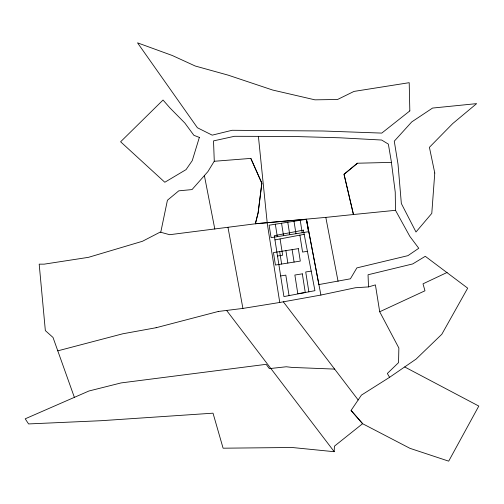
<?xml version="1.0" encoding="UTF-8"?>
<svg xmlns="http://www.w3.org/2000/svg" width="504" height="504" viewBox="0 0 504 504"><rect width="100%" height="100%" fill="white"/><g stroke="black" fill="none" stroke-linecap="round" stroke-linejoin="round"><path stroke-width="0.76" d="M334.662 369.098L292.099 367.422L286.278 366.767L269.363 368.626L266.156 364.329L121.086 382.92L88.918 391.003L25.2 418.818L28.589 423.933L101.159 420.701L213.022 413.179L223.096 448.195L292.099 447.495L334.165 451.704L334.435 446.172L362.628 423.675L351.112 410.458M325.88 217.375L255.345 223.789L169.653 234.707L160.757 232.262L167.423 200.258L178.781 190.833L192.018 189.586L207.881 171.637L214.219 161.28L250.853 158.395L261.878 183.21L258.155 212.827L255.408 223.726L306.508 219.284M255.345 223.789L258.092 212.839L261.822 183.223L250.797 158.407M357.494 163.208L344.056 174.283L353.455 214.521L395.489 210.313L409.796 236.307L418.767 248.283L407.931 255.654L356.864 267.895L350.406 278.813L318.881 284.577L306.445 219.297L269.111 225.206L271.083 237.649L308.416 231.739L306.451 219.297L320.903 295.054L279.758 302.463L267.126 222.692M404.725 366.975L478.8 406.066L448.692 461.16L409.973 448.339L362.565 423.681L351.049 410.47L361.431 395.111L389.579 377.32L416.121 359.069L441.813 334.278L467.68 288.162L425.275 256.303L412.726 263.932L368.04 274.762L368.519 286.908L355.383 287.746L320.903 295.054M447.117 272.456L423.001 283.834L424.979 290.783L379.701 311.762L398.866 348.025L398.544 362.634L387.343 373.477L389.579 377.32M368.519 286.908L375.417 284.892L379.701 311.762M57.784 350.847L122.724 333.799L156.177 327.707M156.114 327.72L218.308 311.466M274.957 239.898L304.183 234.322M218.251 311.472L242.972 308.41L279.815 302.457M277.509 256.032L282.656 255.213L280.079 238.921M307.421 251.294L302.57 252.063L299.893 235.141M280.659 275.94L285.812 275.127L289.05 295.615M311.201 271.108L305.72 271.977L308.864 291.835M160.757 232.262L160.127 232.13L142.493 241.265L88.49 257.33L44.188 264.153L39.186 264.159L45.347 330.605L53.015 337.453L74.315 397.19M283.343 301.82L358.193 399.987M226.617 310.439L334.171 451.628M204.448 175.883L214.811 229.055M338.064 281.308L325.817 217.394L353.455 214.521L343.993 174.296L357.43 163.22L391.469 162.389L388.357 144.113L381.641 140.03L339.979 137.8L292.099 136.439L234.436 136.3L213.513 140.893L214.282 161.267M227.991 227.405L242.915 308.423M300.226 220.279L302.192 232.728M294.002 221.269L295.974 233.711M287.778 222.251L289.75 234.694M292.112 249.631L294.084 262.08M281.56 223.234L283.525 235.683M285.888 250.614L287.86 263.063M275.335 224.223L277.301 236.666M279.67 251.603L281.635 264.046M391.406 162.401L395.243 192.125L395.489 210.313M258.407 136.357L267.189 222.667M434.769 173.004L431.789 213.381L415.995 232.004L401.348 203.528L398.021 164.247L394.273 141.183L411.743 121.911L432.558 108.064L476.626 103.629L452.737 123.562L429.408 147.319L434.769 173.004M199.357 137.416L192.251 160.637L186.052 169.621L164.814 182.265L120.613 141.781L163.038 100.025L169.898 107.881L184.855 123.039L193.876 135.299L199.357 137.416M409.828 110.905L381.774 133.094L322.862 130.996L232.124 130.278L212.203 135.148L197.398 127.745L137.535 42.84L172.299 55.509L195.224 66.011L228.148 75.146L272.714 90.052L314.943 99.836L337.541 99.49L354.003 91.413L409.204 82.681L409.828 110.905M303.383 230.139L274.289 235.689L283.928 296.591L314.937 290.676L303.383 230.139M298.337 248.648L273.445 252.586L275.417 265.035L300.308 261.091L298.337 248.648M302.324 273.848L294.859 275.026L297.814 293.7L305.279 292.515L302.324 273.848"/></g></svg>
